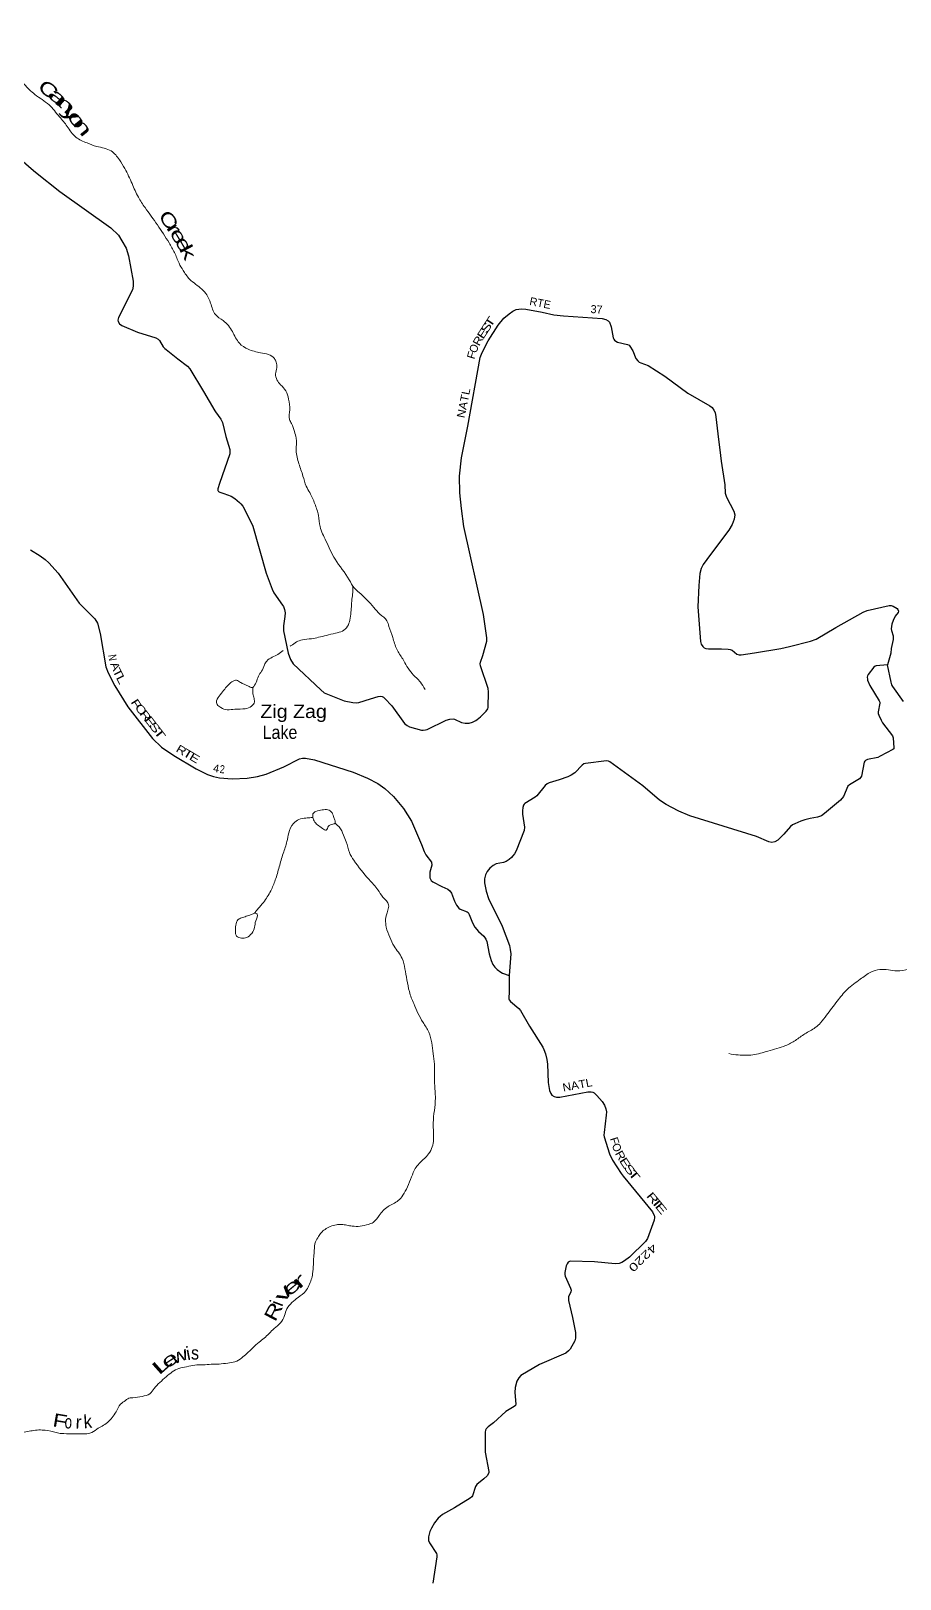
# Model space of a CAD drawing. Header units: feet. Extents: x -481249 to -254670, y -730376 to -544252.
# Drawn here: x -284916 to -271870, y -616319 to -593102 of the extents above; entities that cross this region are included whole.
import ezdxf
from ezdxf.enums import TextEntityAlignment as Align

# ---------------------------------------------------------------- set-up
doc = ezdxf.new("R2010")
doc.units = ezdxf.units.FT
doc.header["$LTSCALE"] = 70
for name, color, linetype, lineweight in [('29', 7, 'Continuous', 25), ('39', 7, 'Continuous', 13), ('41', 7, 'Continuous', 13)]:
    doc.layers.add(name, color=color, linetype=linetype, lineweight=lineweight)
doc.layers.add('30', color=7, linetype='Continuous')

msp = doc.modelspace()

# ---------------------------------------------------------------- linework, layer by layer
at = {"layer": '29'}
for points in [[(-285417.18, -594729.19), (-284880.41, -595194.27), (-284850.23, -595217.88)], [(-284850.23, -595217.88), (-284480.69, -595507.03), (-283717.79, -596055.97), (-283604.28, -596166.46), (-283550.06, -596251.71), (-283488.1, -596360.22), (-283451.8, -596476.4), (-283383.53, -596852.38), (-283383.53, -596929.88), (-283391.05, -596983.29), (-283604.24, -597399.5), (-283610.09, -597437.53), (-283606.22, -597460.78), (-283586.85, -597491.79), (-283550.48, -597518.38), (-283318.68, -597620.33), (-283042.72, -597704.92), (-283004.96, -597724.29), (-282985.43, -597744.02), (-282930.41, -597836.68), (-282906.2, -597865.74), (-282886.84, -597881.24), (-282712.81, -598018.61), (-282565.39, -598131.19), (-282531.82, -598169.68), (-282328.31, -598511.06), (-282155.89, -598797.77)], [(-279820.88, -603118.15), (-279704.95, -603080.7), (-279670.94, -603075.99), (-279645.76, -603083.74), (-279626.4, -603093.43), (-279603.72, -603114.43), (-279499.86, -603224.17), (-279306.89, -603488.7), (-279269.53, -603518.04), (-279231.37, -603537.14), (-279055.15, -603585.58), (-279027.07, -603587.53), (-278992.21, -603583.65), (-278968.98, -603575.9), (-278685.03, -603440.1), (-278628.17, -603420.89), (-278578.79, -603417.93), (-278556.52, -603422.83), (-278452, -603474.09), (-278399.67, -603484.83), (-278339.64, -603482.89), (-278287.35, -603469.33), (-278239.78, -603443.75), (-278217.64, -603428.64), (-278166.33, -603387.96), (-278081.13, -603304.64), (-278055.96, -603267.83), (-278050.52, -603247.06), (-278048.21, -603014), (-278055.38, -602963.06), (-278167.03, -602621.25), (-278171.17, -602595.47), (-278167.3, -602566.41), (-278132.31, -602467.9), (-278074.35, -602254.45), (-278071.65, -602205.02), (-278123.2, -601852.24), (-278416.88, -600531.61), (-278451.97, -600263.09), (-278477.12, -600028.11), (-278484.86, -599780.1), (-278454.2, -599501.29), (-278357.81, -599029.09), (-278173.09, -598001.34), (-278143.96, -597923.03), (-278055.14, -597748.69), (-277903.16, -597515.37), (-277816.79, -597408.43), (-277736.32, -597344.29), (-277681.24, -597303.8), (-277634.77, -597280.55), (-277592.16, -597272.79), (-277546.53, -597268.15), (-277485.42, -597272.62), (-277240.67, -597320.81), (-277065.45, -597358.05), (-276920.16, -597376.3), (-276341.23, -597412.3), (-276286.1, -597429.17), (-276253.11, -597451.06), (-276232.79, -597470.43), (-276206.24, -597540.51), (-276175.22, -597702.99), (-276165.97, -597726.2), (-276154.35, -597737.83), (-276136.93, -597753.33), (-276110.5, -597768.08), (-275961.39, -597804.63), (-275937.47, -597815.33), (-275923.92, -597828.9), (-275883.23, -597899.94), (-275837.38, -598014.7), (-275808.71, -598049.8), (-275787.41, -598067.23), (-275762.67, -598079.96), (-275651.56, -598119.85), (-275402.81, -598278.08), (-275056.01, -598535.95), (-274727.9, -598723.53), (-274690.42, -598751.23), (-274664.27, -598788.04), (-274647.81, -598824.86), (-274635, -598887.07), (-274605.65, -599141.5), (-274566.78, -599470.58)], [(-282155.89, -598797.77), (-282146.07, -598814.1), (-282066.77, -598925.61), (-282041.15, -598975.85), (-281989.01, -599184.68), (-281930.25, -599380.95), (-281928.31, -599413.89), (-281931.77, -599443.58), (-282087.58, -599888.77), (-282112.28, -599968.05), (-282113.25, -599991.3), (-282107.93, -600000.01), (-282099.73, -600008.52), (-282080.34, -600020.36), (-282020.41, -600039.88), (-281911.87, -600078.49), (-281855.98, -600112.68), (-281785.51, -600171.49), (-281764.21, -600191.84), (-281736.3, -600230.7), (-281605.42, -600485.39), (-281587.89, -600527.15), (-281382.95, -601232.45), (-281296.56, -601471.62), (-281268.48, -601528.33), (-281138.01, -601712.51), (-281126.16, -601733.2), (-281112.6, -601779.71), (-281100.98, -601830.08), (-281103.15, -601883.06), (-281126.16, -602021.91), (-281126.16, -602054.85), (-281123.01, -602098.65), (-281057.2, -602435.67), (-281021.59, -602527.63), (-280978.13, -602590.98), (-280566.54, -602984.92), (-280512.32, -603027.55), (-280465.22, -603049.65), (-280213.14, -603145.74), (-280086.3, -603174.81), (-280030.23, -603179.08), (-279996.26, -603174.81), (-279820.88, -603118.15)], [(-274566.78, -599470.58), (-274557.14, -599552.2), (-274501.64, -599907.05), (-274492.9, -600035.88), (-274477.05, -600093.41), (-274363.06, -600305.3), (-274351.54, -600357.53), (-274361.22, -600423.41), (-274388.33, -600504.79), (-274438.08, -600589.93), (-274714.18, -600951.07), (-274824.04, -601101.58), (-274855.82, -601164.57), (-274874.38, -601237.22), (-274888.35, -601417.94), (-274906.1, -601737.53), (-274865.61, -602260.06), (-274854.05, -602299.04), (-274832.75, -602333.92), (-274811.45, -602351.35), (-274783.6, -602363.44), (-274744.64, -602368.79), (-274548.08, -602369.48), (-274451.28, -602370.73), (-274418.36, -602376.54), (-274392.62, -602386.15), (-274321.53, -602446.3), (-274284.12, -602459.99), (-274255.7, -602459.86), (-274053.9, -602427.95), (-273661.29, -602360.72), (-273527.6, -602333.92), (-273212.03, -602252.47), (-273128.69, -602221.54), (-272832.94, -602049.04)], [(-284923.18, -600883.76), (-284776.39, -600975.63), (-284704.74, -601029.88), (-284648.58, -601080.27), (-284506.17, -601234.81), (-284191.58, -601680.94), (-284143.76, -601734.88), (-283957.33, -601916.03), (-283918.55, -601983.2), (-283875.49, -602139.36), (-283794.62, -602638.13), (-283756.34, -602729.23), (-283659.06, -602921.02), (-283461.95, -603236.12), (-283091.17, -603714.34), (-282956.14, -603843.35), (-282772.28, -603969.74), (-282437.17, -604168.87), (-282266.17, -604252.35), (-282173.82, -604285.13), (-282084.74, -604300.63), (-281897.9, -604316.65), (-281670.34, -604308.38), (-281515.43, -604281.25), (-281383.45, -604247.51), (-281119.84, -604136.07), (-280884.11, -604020.15), (-280837.67, -604006.11), (-280795.07, -604006.11), (-280658.67, -604032.02), (-280078.89, -604215.92), (-279864.84, -604305.57), (-279710.67, -604389.76), (-279604.11, -604464), (-279474.43, -604583.52), (-279323.38, -604761.78), (-279201.57, -604952.76), (-279052.1, -605301.22), (-279013.55, -605408.96), (-278989.03, -605458.25), (-278905.14, -605567.66), (-278899.31, -605610.48), (-278929.77, -605715.19), (-278930.29, -605746.11), (-278926.42, -605804.24), (-278907.06, -605842.99), (-278882.49, -605861.96), (-278745.98, -605932.28), (-278658.86, -605973.76), (-278627.24, -605996.06), (-278601.1, -606032.88), (-278560.26, -606153.4), (-278527.51, -606211.14), (-278491.69, -606257.65), (-278472.55, -606272.87), (-278368.73, -606311.9), (-278354.2, -606321.59), (-278338.18, -606351.15), (-278290.54, -606477.93), (-278254.48, -606540.54), (-278197.03, -606607.5), (-278116.99, -606676.18), (-278089.29, -606723.31), (-278074.39, -606757.56), (-278037.32, -606942.14), (-278008.55, -607044.33), (-277983.38, -607100.52), (-277955.09, -607143.49), (-277919.47, -607178.03), (-277862.6, -607219.05), (-277837.73, -607233.1), (-277737.66, -607267.18)], [(-272832.94, -602049.04), (-272423.83, -601818.51), (-272363.08, -601795.19), (-272033.64, -601717.75), (-272004.6, -601717.75), (-271972.43, -601725.92), (-271915.52, -601762.32), (-271901.97, -601777.82), (-271893.95, -601803.24), (-271900.03, -601824.32), (-271943.23, -601878.37), (-271975.55, -601944.46), (-271992.98, -601996.77), (-272002.55, -602067.3), (-272000.72, -602093.65), (-271975.55, -602173.1), (-271972.65, -602200.23), (-271975.49, -602227.71), (-272003.86, -602361.18), (-272009.44, -602432.74), (-272017.75, -602466.91), (-272056.21, -602606.21)], [(-272056.21, -602606.21), (-272228.22, -602621.25), (-272243.29, -602627.25), (-272263.34, -602642.19), (-272349.15, -602752.32), (-272358.95, -602771.91), (-272363.11, -602792.88), (-272360.81, -602825.11), (-272356.61, -602840.05), (-272325.42, -602917.49), (-272183.84, -603149.85), (-272175.66, -603166.7), (-272173.8, -603183.5), (-272196.74, -603311.57), (-272197.11, -603336.55), (-272189.65, -603364.55), (-272156.07, -603437.35), (-272133.82, -603476.6), (-271983.6, -603673.12), (-271973.26, -603702.4), (-271962.89, -603853.42), (-271965.8, -603866.66), (-271976.06, -603877.86), (-272168.86, -603979.84), (-272201.77, -603995.45), (-272358.47, -604029.05), (-272388.32, -604042.12), (-272399.51, -604053.32), (-272406.97, -604068.25), (-272448.01, -604275.44), (-272458.07, -604292.78), (-272479.72, -604320.24), (-272629.85, -604405.79), (-272652.27, -604428.5), (-272719.43, -604581.56), (-272765.82, -604637.39), (-273002.98, -604839.15), (-273051.59, -604870.41), (-273111.17, -604893.28), (-273221.23, -604913.81), (-273297.71, -604932.48), (-273361.14, -604954.88), (-273451.16, -604991.51), (-273482.39, -605009.01), (-273512.24, -605033.27), (-273613.75, -605148.67), (-273706.24, -605238.6), (-273751.55, -605260.26), (-273795.78, -605270.33), (-273839.62, -605262.86), (-274023.75, -605183.61), (-275024.58, -604872.52), (-275190.19, -604803.68), (-275298.38, -604749.55), (-275382.33, -604701.02), (-275479.61, -604636.78), (-275731.39, -604424.52), (-276227.36, -604060.77), (-276247.88, -604051.44), (-276277.72, -604047.26), (-276591.94, -604085.85), (-276615.37, -604094.37), (-276641.49, -604113.04), (-276752.24, -604227.05), (-276805.65, -604262.37), (-276857.88, -604288.5), (-276985.83, -604335.01), (-277134.9, -604376.22), (-277166.58, -604391.88), (-277198.32, -604417.28), (-277321.58, -604571.17), (-277349.42, -604594.61), (-277501.38, -604686.04), (-277511.71, -604695.4), (-277522.9, -604712.2), (-277532.23, -604747.67), (-277537.83, -604798.07), (-277536.27, -604849.39), (-277509.79, -605041.79), (-277512.64, -605091.11), (-277632, -605395.58), (-277656.28, -605442.03), (-277681.46, -605471.89), (-277702.92, -605498.03), (-277739.29, -605529.75), (-277784.71, -605558.9), (-277825.1, -605574.55), (-277931.43, -605595.08), (-277979.47, -605617.54), (-278028.43, -605656.68), (-278065.74, -605707.08), (-278093.72, -605755.61), (-278108.88, -605817.26), (-278110.51, -605878.8), (-278084.4, -606002), (-278048.27, -606110.21), (-277842.17, -606529.62), (-277734.63, -606815.82), (-277720.61, -606875.6), (-277711.31, -606944.63), (-277737.66, -607267.18)], [(-271819.37, -603158.3), (-271980.28, -602935.41), (-271993.79, -602906.32), (-272005.92, -602867.11), (-272056.21, -602606.21)], [(-277737.66, -607267.18), (-277735.89, -607501.14), (-277743.94, -607614.97), (-277737.07, -607634.61), (-277718.71, -607657.75), (-277594.82, -607761.48), (-277566.37, -607793.85), (-277433.85, -608026.16), (-277233.12, -608342.35), (-277216.54, -608377.79), (-277191.64, -608444.43), (-277171.23, -608528.82), (-277164.54, -608594.61), (-277151.55, -608870.75), (-277130.43, -608990.21), (-277114.65, -609039.33), (-277095.74, -609062.34), (-277060.38, -609081.4), (-277025.01, -609089.56), (-276975.78, -609089.7), (-276557.1, -609010.63), (-276505.06, -609009.81), (-276482.28, -609016.07), (-276460.52, -609028.32), (-276419.71, -609066.43), (-276342, -609158.56), (-276306.82, -609212.06), (-276287.77, -609266.5), (-276278.25, -609311.42), (-276279.8, -609363.57), (-276313.61, -609621.73), (-276314.3, -609661.2), (-276311.64, -609688.92), (-276232, -609940.22), (-276188.12, -610036.93), (-276055.98, -610239.14), (-276025.42, -610276.25)], [(-276025.42, -610276.25), (-275585.04, -610811.05), (-275560.72, -610865.73), (-275557.33, -610875.26), (-275554.61, -610898.39), (-275563.36, -610937.38), (-275660.16, -611211.63), (-275691.3, -611254.99), (-275932.82, -611492.86), (-276004.15, -611546.25), (-276047.67, -611573.47), (-276088.48, -611587.08), (-276146.27, -611591.17), (-276459.26, -611561.8), (-276824.51, -611551.53), (-276850.87, -611566.67), (-276869.24, -611591.18), (-276881.7, -611622.53), (-276902.56, -611719.11), (-276901.89, -611749.06), (-276898.45, -611776.19), (-276815.5, -611955.93), (-276808.03, -611984.52), (-276810.81, -612009.62), (-276845.43, -612086.59), (-276847.48, -612108.37), (-276845.16, -612142.99), (-276785.83, -612395.93), (-276740.69, -612620.11), (-276740.93, -612674.62), (-276743.41, -612707.22), (-276754.29, -612745.33), (-276822.3, -612870.54), (-276844.79, -612896.76), (-276886.24, -612933.15), (-277283.77, -613099.16), (-277560.89, -613267.97), (-277594.95, -613301.75), (-277623.46, -613352.35), (-277645.23, -613447.62), (-277650.78, -613518.73), (-277640.02, -613696.86), (-277643.86, -613714.39), (-277661.55, -613730.72), (-277787.8, -613808.28), (-277974.56, -613977.02), (-278052.59, -614035.59), (-278082.03, -614067.15), (-278091.37, -614087.32), (-278098.84, -614114.53), (-278098.84, -614335.02), (-278096.29, -614414.8), (-278043.66, -614707.61), (-278043.08, -614721.55), (-278047.16, -614735.16), (-278068.92, -614769.19), (-278117.55, -614818.31), (-278222.62, -614902.57), (-278233.5, -614914.82), (-278243.41, -614932.11), (-278289.82, -615069.27), (-278300.15, -615084.95), (-278321.24, -615105.36), (-278560.71, -615252.56), (-278740.18, -615353.07), (-278774.19, -615380.29), (-278803.12, -615406.35), (-278859.2, -615475.57), (-278901.64, -615554.61), (-278927.21, -615603.51), (-278948.97, -615687.89), (-278949.65, -615717.83), (-278946.96, -615741.78), (-278933.33, -615777.72), (-278826.68, -615937.78), (-278821.12, -615954.66), (-278821.12, -615987.32), (-278882.57, -616378.68)]]:
    msp.add_lwpolyline(points, dxfattribs=at)
at = {"layer": '39'}
for points in [[(-279001.09, -602976.48), (-279071.06, -602867.51), (-279192.39, -602740.54), (-279272.36, -602631.19), (-279336.26, -602520.44), (-279424.87, -602374.64), (-279486.24, -602195.78), (-279542.13, -602031.16), (-279573.04, -601947.74), (-279677.43, -601849.5), (-279769.69, -601747.71), (-279989.49, -601524.73), (-280061.03, -601457.82), (-280138.4, -601332.52), (-280351.07, -601025.55), (-280488.77, -600747.5), (-280574.92, -600535.6), (-280600.69, -600368.11), (-280654.22, -600193.55), (-280732.02, -600026.1), (-280784.38, -599927.82), (-280832.8, -599777.53), (-280893.95, -599592.66), (-280934.43, -599390.51), (-280935.56, -599205.9), (-280962.02, -599110.6), (-281005.57, -598990.59), (-281035.22, -598927.28), (-281031.85, -598782.96), (-281049.92, -598623.79), (-281091.33, -598499.85), (-281167.97, -598408.67), (-281223.23, -598334.36), (-281243.92, -598245.31), (-281226.42, -598151.68), (-281237.35, -598069.01), (-281261.38, -598015.94), (-281468.2, -597927.87), (-281656.31, -597874.61), (-281787.05, -597785.4), (-281892.6, -597610.88), (-281953.26, -597520.32), (-282032.49, -597445.09), (-282147.25, -597356.49), (-282218.83, -597183.26), (-282276.29, -597060.71), (-282444.38, -596899.88), (-282535.53, -596822.2), (-282632.73, -596692.13), (-282692.79, -596585.54), (-282760.9, -596426.48), (-282841.52, -596280.99), (-283017.56, -596011.52), (-283203.97, -595751.69), (-283304.2, -595595.43), (-283398.64, -595391.23), (-283506.32, -595166.48), (-283589.38, -595032.94), (-283710.56, -594901.96), (-283928.12, -594833.54), (-284074.27, -594781.87), (-284243.05, -594693.23), (-284371.18, -594533.91), (-284489.83, -594388.99), (-284645.26, -594210.57), (-284857.54, -594054.09), (-285015.94, -593901.64), (-285130.6, -593756.87), (-285299.34, -593559.9), (-285405.81, -593463.59), (-285464.69, -593379.1), (-285516.02, -593306.95), (-285546.63, -593215.51), (-285565.63, -593134.54), (-285564.41, -593101.87)], [(-281026.11, -602329.35), (-281011.64, -602320.63), (-280931.55, -602265.48), (-280842.36, -602234.75), (-280703.59, -602215.92), (-280600.79, -602195.74), (-280481.62, -602166.14), (-280344.33, -602133.22), (-280241.08, -602101.01), (-280162.39, -602029.76), (-280130.9, -601936.66), (-280112.51, -601818.99), (-280104.48, -601710.96), (-280094.23, -601597), (-280082.65, -601501.14), (-280087.05, -601421.25)], [(-281586.27, -602949.18), (-281536.46, -602872.53), (-281500.91, -602777.58), (-281454.11, -602703.12), (-281412.63, -602610.39), (-281376.42, -602551.58), (-281294.26, -602494.5), (-281210.69, -602453.53), (-281132.63, -602392.79)], [(-281586.27, -602949.18), (-281586.17, -603025.13), (-281572.72, -603093.85), (-281561.35, -603164.49), (-281603.78, -603229.09), (-281699.19, -603265.6), (-281855.57, -603273.73), (-281969.91, -603281.44), (-282066.77, -603249.69), (-282121, -603201.5), (-282128.98, -603147.03), (-282073.59, -603056.84), (-282008.36, -602971.04), (-281945.73, -602901.18), (-281881.84, -602851.44), (-281831.37, -602839.31), (-281770.54, -602871.7), (-281717.57, -602899.78), (-281638.83, -602934.86), (-281611.31, -602947.94), (-281586.27, -602949.18)], [(-280349.82, -604983.08), (-280385.1, -604998.51), (-280450.24, -605028.15), (-280465.57, -605063.68), (-280484.53, -605089.04), (-280537.51, -605060.96), (-280613.64, -605009.93), (-280665.35, -604947.78), (-280686.79, -604878.76), (-280683.45, -604842.78), (-280640.14, -604808.31), (-280543.19, -604783.89), (-280461.11, -604782.98), (-280396.74, -604827.55), (-280369.38, -604898.8), (-280349.27, -604949.71), (-280349.82, -604983.08)], [(-280682.94, -604898.76), (-280709.59, -604899.97), (-280787.89, -604907.04), (-280892.69, -604927.15), (-280972.94, -604986.3), (-281046.33, -605129.98), (-281073.09, -605257.36), (-281129.76, -605435.77), (-281189.33, -605638.15), (-281248.68, -605834.51), (-281316.82, -605998.45), (-281427.29, -606170.81), (-281504.81, -606264.18), (-281542.49, -606308.89), (-281559.64, -606331.76)], [(-279201.58, -610287.45), (-279148.92, -610163.06), (-279090.13, -610089.05), (-278965.39, -609963.36), (-278901.63, -609863.46), (-278875.62, -609756.11), (-278877.23, -609477.19), (-278845.43, -609107.25), (-278857.27, -608888.13), (-278860.36, -608595.11), (-278876.59, -608440.02), (-278898.51, -608276.69), (-278944.56, -608116.46), (-279031.18, -607970.74), (-279170.73, -607688.61), (-279236.1, -607509.59), (-279271.49, -607331.71), (-279303.33, -607166), (-279345.53, -607009.92), (-279462.85, -606828.94), (-279529.85, -606694), (-279582.2, -606541.55), (-279592.01, -606428.83), (-279558.8, -606289.66), (-279547.75, -606207.82), (-279633.41, -606090.23), (-279709.38, -605981.03), (-279841.73, -605827.56), (-280069.13, -605540.1), (-280136.81, -605423.19), (-280182.93, -605264.96), (-280225.16, -605163.05), (-280288.54, -605038.28), (-280327.31, -605004.71), (-280349.82, -604983.08)], [(-274442.38, -608439.27), (-274299.04, -608458.74), (-274080.86, -608456.96), (-273852.68, -608401.4), (-273589.48, -608319.07), (-273440.48, -608240.45), (-273298.73, -608141.49), (-273143.21, -608049.07), (-273062.44, -607975.89), (-272974.19, -607862.87), (-272812.26, -607652.33), (-272663.6, -607475.39), (-272467.87, -607324.31), (-272307.76, -607216.02), (-272174.24, -607176.93), (-271916.85, -607196.7), (-271557.74, -607118), (-271339.25, -607054.05), (-271091.81, -606965.11), (-270945.5, -606958.61), (-270683.87, -606918.35), (-270428.67, -606835.72), (-270217.22, -606799.59), (-269964.68, -606734.91), (-269773.35, -606647.86), (-269516.07, -606563.31), (-269362.79, -606530.99), (-269173.84, -606508.04), (-269014.72, -606479.96), (-268878.75, -606428.93), (-268669.95, -606356.58), (-268441.62, -606297.01), (-268198.13, -606260.08), (-268024.79, -606226.52), (-267681.7, -606255.55), (-267336.54, -606282.65), (-267117.92, -606268.85), (-266928.66, -606183.73), (-266689.27, -606042.32), (-266511.92, -605954.74), (-266320.58, -605867.69), (-266159.67, -605791.53), (-266080.54, -605762.42), (-266044.71, -605713.62), (-265979.05, -605669.97), (-265873.59, -605685.99), (-265658.63, -605770.36), (-265546.6, -605824.75), (-265488.75, -605883.12), (-265397.97, -605970.81), (-265288.8, -605940.84), (-265172.82, -605889.05), (-265082.15, -605872.42), (-264960.73, -605943.22), (-264814.81, -606000.9), (-264665.73, -605920.27), (-264532.66, -605893.21), (-264374.95, -605903.19), (-264308.9, -605910.67)], [(-281559.64, -606331.76), (-281519.94, -606347.87), (-281541.73, -606449.36), (-281559.22, -606542.98), (-281602.7, -606635.63), (-281677.02, -606697.02), (-281753.4, -606706.16), (-281828.36, -606677.25), (-281847.65, -606604.29), (-281840.22, -606512.29), (-281811.26, -606433.14), (-281756.11, -606403.13), (-281683.21, -606379.81), (-281612.22, -606354.4), (-281581.8, -606343.52), (-281559.64, -606331.76)], [(-287334.76, -614667.52), (-287319.85, -614664.78), (-287286.13, -614655.04), (-287250.91, -614641.16), (-287207.18, -614626.86), (-287110.67, -614614.46), (-287014.24, -614604.07), (-286951.85, -614594.39), (-286892.28, -614606.68), (-286792.82, -614622.48), (-286688.91, -614626.41), (-286588.78, -614624.18), (-286480.8, -614626.26), (-286402.13, -614609.17), (-286347.66, -614597.19), (-286159.51, -614542.12), (-285985.95, -614502.54), (-285852.65, -614469.47), (-285748.08, -614455.37), (-285661.11, -614430.57), (-285589.46, -614387.14), (-285498.77, -614316.34), (-285432.97, -614268.68), (-285276.49, -614204.38), (-285179.09, -614167.95), (-285043.27, -614120.92), (-284942.54, -614102.67), (-284849.88, -614086.11), (-284745.75, -614084.03), (-284576.65, -614110.49), (-284497.4, -614131.55), (-284423.62, -614138.35), (-284259.69, -614142.55), (-284123.52, -614139.67), (-284031.23, -614133.13), (-283924.86, -614070.96), (-283849.06, -614023.67), (-283767.04, -613970.6), (-283696.19, -613895.04), (-283639.03, -613810.94), (-283570.68, -613695.16), (-283498.66, -613641.71), (-283463.64, -613614.95), (-283385.04, -613599.86), (-283246.2, -613579.04), (-283132.66, -613539.2), (-283065.73, -613461.48), (-282982.37, -613372.35), (-282887.02, -613283.68), (-282794.34, -613212.95), (-282696.33, -613160.49), (-282579.32, -613134.82), (-282456.31, -613109.38), (-282330.13, -613106.13), (-282209.79, -613098.65), (-282091.6, -613095.1), (-281960.97, -613079.98), (-281854.18, -613059.94), (-281751.95, -613001.62), (-281679.63, -612940.16), (-281586.27, -612851.41), (-281491, -612764.73), (-281416.82, -612707.35), (-281265.36, -612562.62), (-281168.01, -612474.02), (-281110.03, -612367.88), (-281074.25, -612266.92), (-280998.73, -612173.48), (-280903.75, -612094.82), (-280792.12, -611998.73), (-280745.09, -611918.26), (-280707.62, -611825.39), (-280688.49, -611741.85), (-280677.27, -611601.84), (-280670.94, -611485.72), (-280663.36, -611389.71), (-280644.67, -611264.03), (-280597.65, -611183.56), (-280559.44, -611124.82), (-280501.55, -611074.85), (-280423.9, -611031.64), (-280330.94, -611007.07), (-280256.64, -610999.85), (-280173.09, -611013.04), (-280093.53, -611026.09), (-279975.57, -611028.54), (-279850.41, -610999.17), (-279777.28, -610969.84), (-279689.4, -610866.84), (-279556.37, -610733.45), (-279402.92, -610642.95), (-279333.92, -610563.31), (-279265.2, -610437.52), (-279201.58, -610287.45)]]:
    msp.add_spline(points, degree=3, dxfattribs=at)

# ---------------------------------------------------------------- texts
at = {"layer": '30'}
for s, rotation, p in [('RTE', 348.861, (-277440.67, -597209.92)), ('37', 356.442, (-276519.07, -597331.29))]:
    msp.add_text(s, height=120, rotation=rotation, dxfattribs=at).set_placement(p)
for s, rotation, width, p in [('E', 56.921, 1.45, (-278087.53, -597670.29)), ('S', 56.921, 1.45, (-278031.56, -597584.24)), ('T', 56.921, 1.6, (-277976.23, -597498.15)), ('R', 61.055, 1.2, (-278154.08, -597776.23)), ('F', 72.811, 1.1, (-278246.12, -597981.96)), ('N', 279.21, 0.8, (-283750.33, -602509.11)), ('A', 292.792, 1.2, (-283704.67, -602654.26)), ('T', 296.895, 1.45, (-283664.88, -602754.82)), ('L', 296.895, 1.45, (-283613.77, -602855.58)), ('F', 302.028, 1.5, (-283385.17, -603226.87)), ('O', 307.788, 1.4, (-283311.47, -603315.97)), ('R', 307.788, 1.45, (-283243.58, -603407.86)), ('E', 307.788, 1.55, (-283170.42, -603497.89)), ('S', 307.788, 1.55, (-283103.81, -603583.81)), ('T', 307.788, 1.8, (-283032.27, -603676.06)), ('R', 329.28, 1.25, (-282688.48, -603938.12)), ('T', 329.28, 1.55, (-282588.52, -603997.51)), ('E', 329.28, 1.35, (-282488.96, -604056.68)), ('2', 355.099, 0.85, (-282049.19, -604233.42)), ('F', 287.584, 1.1, (-276211.16, -609763.95)), ('R', 299.164, 1.2, (-276118.71, -609995.25)), ('E', 303.164, 1.45, (-276048.63, -610109.38)), ('S', 309.471, 1.6, (-275973.66, -610216.27)), ('T', 309.47, 1.85, (-275908.26, -610299.82)), ('R', 309.47, 1.5, (-275629.79, -610643.27)), ('T', 309.47, 1.85, (-275565.92, -610719.62)), ('E', 309.47, 1.6, (-275502.38, -610798.92))]:
    msp.add_text(s, height=120, rotation=rotation, dxfattribs=dict(at, width=width)).set_placement(p, align=Align.CENTER)
for s, rotation, p in [('O', 67.069, (-278211.61, -597886.1)), ('4', 350.129, (-282145.39, -604219.03)), ('O', 291.405, (-276176.85, -609868.77))]:
    msp.add_text(s, height=120, rotation=rotation, dxfattribs=at).set_placement(p, align=Align.CENTER)
for s, rotation, width, p in [('NATL', 78.463, 1.1, (-278409.14, -598914.39)), ('NATL', 10.695, 1.1, (-276924.49, -609008.78)), ('4220', 224.564, 1.45, (-275588.6, -611276.32))]:
    msp.add_text(s, height=120, rotation=rotation, dxfattribs=dict(at, width=width)).set_placement(p)
at = {"layer": '41'}
for s, rotation, width, p in [('C', 324.154, 1.5, (-284713.76, -594059.27)), ('a', 318.757, 2, (-284571.74, -594168.64)), ('n', 316.688, 2.1, (-284466.36, -594272.25)), ('y', 310.044, 1.95, (-284381.52, -594393.52)), ('o', 309.282, 1.8, (-284303.68, -594490.08)), ('n', 308.505, 1.9, (-284216.74, -594599.55)), ('C', 305.577, 1.45, (-282932.71, -595992.64)), ('r', 303.836, 1.8, (-282850.5, -596117.05)), ('e', 301.353, 1.55, (-282782.45, -596227.38)), ('e', 300.299, 1.5, (-282708.83, -596349.26)), ('k', 297.686, 1.6, (-282648.44, -596464.67)), ('r', 41.516, 2.1, (-280825.73, -611921.65)), ('v', 52.297, 1.85, (-281049.68, -612093.53)), ('e', 39.558, 1.8, (-280944.69, -612010.29)), ('R', 62.448, 1.4, (-281188.45, -612352.78)), ('w', 21.25, 1.3, (-282654.66, -613055.64)), ('s', 0.003, 0.9, (-282453.19, -613026.92)), ('L', 41.791, 1.95, (-282888.45, -613177.66)), ('e', 33.391, 1.6, (-282782.85, -613109.57)), ('F', 350.435, 1.3, (-284495.67, -614044.77)), ('k', 3.802, 0.95, (-284056.62, -614054.14)), ('o', 357.94, 0.75, (-284358.24, -614059.72))]:
    msp.add_text(s, height=200, rotation=rotation, dxfattribs=dict(at, width=width)).set_placement(p, align=Align.CENTER)
for s, width, p in [('Zig Zag', 1.1, (-281472.28, -603405.86)), ('Lake', 0.9, (-281439.18, -603719.14))]:
    msp.add_text(s, height=200, dxfattribs=dict(at, width=width)).set_placement(p)
for s, rotation, p in [('i', 69.403, (-281136.36, -612215.04)), ('i', 10.974, (-282537.55, -613032.55)), ('r', 357.135, (-284205.76, -614064.91))]:
    msp.add_text(s, height=200, rotation=rotation, dxfattribs=at).set_placement(p, align=Align.CENTER)

doc.saveas('drawing.dxf')
